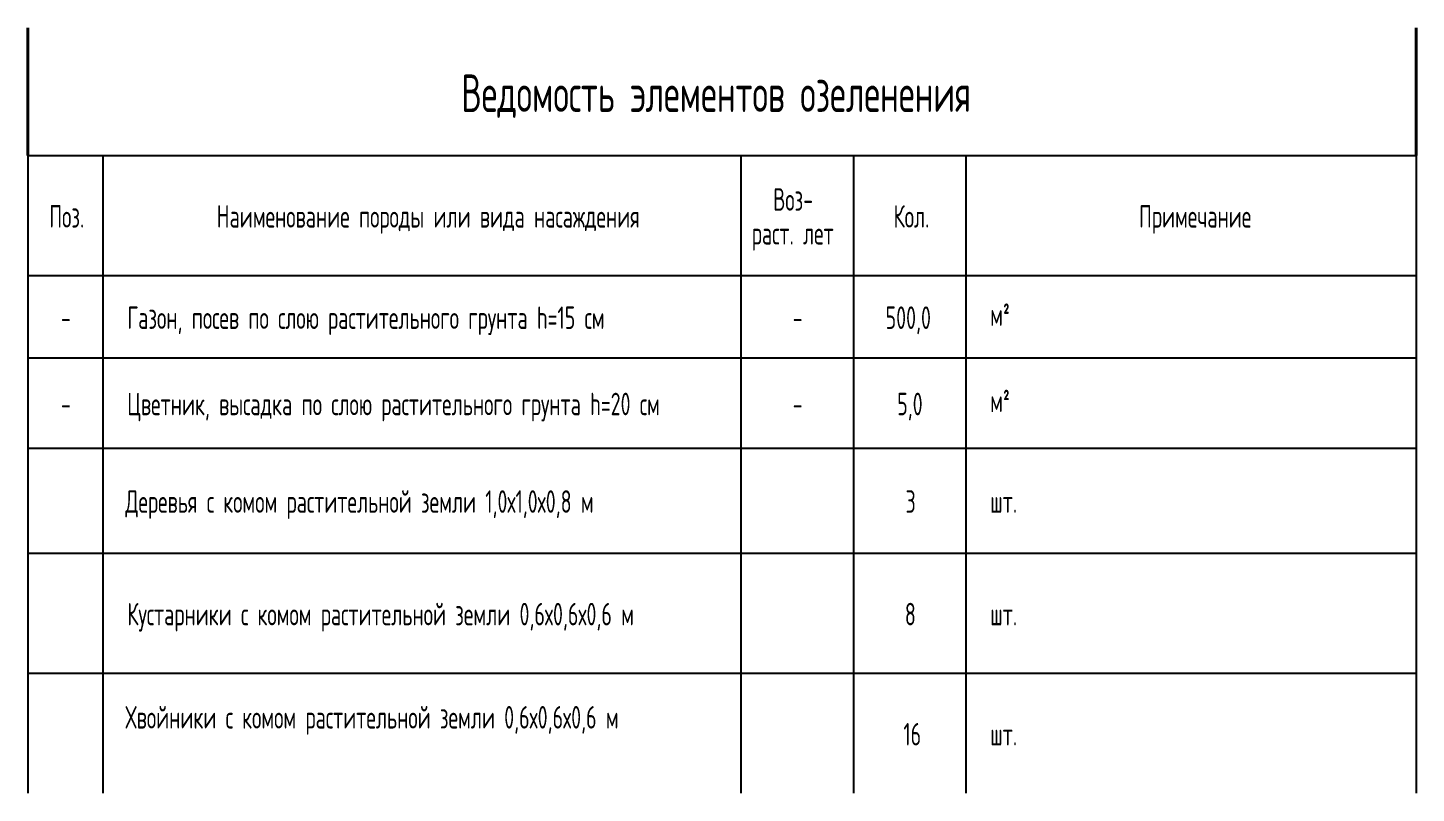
# Model space of a CAD drawing. Header units: millimetres. Extents: x -38151500 to -28914887, y -20564105 to -20349562.
# Drawn here: x -30394367 to -30301867, y -20400562 to -20349562 of the extents above; entities that cross this region are included whole.
import ezdxf

# ---------------------------------------------------------------- set-up
doc = ezdxf.new("R2010")
doc.units = ezdxf.units.MM
doc.header["$MEASUREMENT"] = 0
doc.layers.add('Новый_ГТ5-Таблицы_Ном._пера__13', color=255, linetype='Continuous', lineweight=40)
doc.layers.add('Новый_ГТ5-Таблицы_Ном._пера__7', color=7, linetype='Continuous', lineweight=25)
doc.styles.add('РЎР“Р•РќР•Р\xa0РР\xa0_РЎРўРР›Р¬_6', font='', dxfattribs={"width": 0.8})
doc.styles.get('РЎР“Р•РќР•Р\xa0РР\xa0_РЎРўРР›Р¬_6').set_extended_font_data('GOST_type_A')

msp = doc.modelspace()

# ---------------------------------------------------------------- linework, layer by layer
at = {"layer": 'Новый_ГТ5-Таблицы_Ном._пера__13', "color": 255, "linetype": 'Continuous', "lineweight": 40}
for p, q in [((-30394366.69, -20349561.78), (-30394366.69, -20358061.78)), ((-30301866.69, -20349561.78), (-30301866.69, -20358061.78))]:
    msp.add_line(p, q, dxfattribs=at)
at = {"layer": 'Новый_ГТ5-Таблицы_Ном._пера__7', "color": 7, "linetype": 'Continuous', "lineweight": 25}
for p, q in [((-30394366.69, -20358061.78), (-30394366.69, -20366061.78)), ((-30394366.69, -20358061.78), (-30301866.69, -20358061.78)), ((-30389366.69, -20358061.78), (-30389366.69, -20400561.78)), ((-30346866.69, -20358061.78), (-30346866.69, -20400561.78)), ((-30339366.69, -20358061.78), (-30339366.69, -20400561.78)), ((-30331866.69, -20358061.78), (-30331866.69, -20400561.78)), ((-30301866.69, -20358061.78), (-30301866.69, -20366061.78)), ((-30394366.69, -20366061.78), (-30394366.69, -20400561.78)), ((-30394366.69, -20366061.78), (-30301866.69, -20366061.78)), ((-30301866.69, -20366061.78), (-30301866.69, -20400561.78)), ((-30394366.69, -20371561.78), (-30301866.69, -20371561.78)), ((-30394366.69, -20377561.78), (-30301866.69, -20377561.78)), ((-30394366.69, -20384561.78), (-30301866.69, -20384561.78)), ((-30394366.69, -20392561.78), (-30301866.69, -20392561.78))]:
    msp.add_line(p, q, dxfattribs=at)

# ---------------------------------------------------------------- texts
at = {"layer": 'Новый_ГТ5-Таблицы_Ном._пера__7', "color": 7, "linetype": 'Continuous', "lineweight": 25, "attachment_point": 1, "style": 'РЎР“Р•РќР•Р\xa0РР\xa0_РЎРўРР›Р¬_6'}
for s, insert, char_height in [('\\A1;{\\pql;\\fGOST_type_A|b0|i0|c0|p0;\\W0.800000;Ведомость элементов озеленения}', (-30365484.12, -20352672.17), 2500), ('\\A1;{\\pql;\\fGOST_type_A|b0|i0|c0|p0;\\W0.800000;Воз-}', (-30344708.58, -20360253.02), 1500), ('\\A1;{\\pql;\\fGOST_type_A|b0|i0|c0|p0;\\W0.800000;Поз.}', (-30392935.89, -20361378.02), 1500), ('\\A1;{\\pql;\\fGOST_type_A|b0|i0|c0|p0;\\W0.800000;Наименование породы или вида насаждения}', (-30381782.29, -20361378.02), 1500), ('\\A1;{\\pql;\\fGOST_type_A|b0|i0|c0|p0;\\W0.800000;Кол.}', (-30336684.69, -20361378.02), 1500), ('\\A1;{\\pql;\\fGOST_type_A|b0|i0|c0|p0;\\W0.800000;Примечание}', (-30320335.89, -20361378.02), 1500), ('\\A1;{\\pql;\\fGOST_type_A|b0|i0|c0|p0;\\W0.800000;раст. лет}', (-30346134.86, -20362503.02), 1500), ('\\A1;{\\pql;\\fGOST_type_A|b0|i0|c0|p0;\\W0.800000;Газон, посев по слою растительного грунта h=15 см}', (-30387733.49, -20368128.02), 1500), ('\\A1;{\\pql;\\fGOST_type_A|b0|i0|c0|p0;\\W0.800000;500,0}', (-30337218.52, -20368128.02), 1500), ('\\A1;{\\pql;\\fGOST_type_A|b0|i0|c0|p0;\\W0.800000;м²}', (-30330251.49, -20367923.47), 1500), ('\\A1;{\\pql;\\fGOST_type_A|b0|i0|c0|p0;\\W0.800000;-}', (-30392156.75, -20368128.02), 1500), ('\\A1;{\\pql;\\fGOST_type_A|b0|i0|c0|p0;\\W0.800000;-}', (-30343406.75, -20368128.02), 1500), ('\\A1;{\\pql;\\fGOST_type_A|b0|i0|c0|p0;\\W0.800000;Цветник, высадка по слою растительного грунта h=20 см}', (-30387737.09, -20373878.02), 1500), ('\\A1;{\\pql;\\fGOST_type_A|b0|i0|c0|p0;\\W0.800000;5,0}', (-30336447.09, -20373878.02), 1500), ('\\A1;{\\pql;\\fGOST_type_A|b0|i0|c0|p0;\\W0.800000;м²}', (-30330251.49, -20373673.47), 1500), ('\\A1;{\\pql;\\fGOST_type_A|b0|i0|c0|p0;\\W0.800000;-}', (-30392156.75, -20373878.02), 1500), ('\\A1;{\\pql;\\fGOST_type_A|b0|i0|c0|p0;\\W0.800000;-}', (-30343406.75, -20373878.02), 1500), ('\\A1;{\\pql;\\fGOST_type_A|b0|i0|c0|p0;\\W0.800000;Деревья с комом растительной земли 1,0х1,0х0,8 м}', (-30387866.69, -20380378.02), 1500), ('\\A1;{\\pql;\\fGOST_type_A|b0|i0|c0|p0;\\W0.800000;3}', (-30335888.75, -20380378.02), 1500), ('\\A1;{\\pql;\\fGOST_type_A|b0|i0|c0|p0;\\W0.800000;шт.}', (-30330251.49, -20380378.02), 1500), ('\\A1;{\\pql;\\fGOST_type_A|b0|i0|c0|p0;\\W0.800000;Кустарники с комом растительной земли 0,6х0,6х0,6 м}', (-30387734.69, -20387878.02), 1500), ('\\A1;{\\pql;\\fGOST_type_A|b0|i0|c0|p0;\\W0.800000;8}', (-30335934.01, -20387878.02), 1500), ('\\A1;{\\pql;\\fGOST_type_A|b0|i0|c0|p0;\\W0.800000;шт.}', (-30330251.49, -20387878.02), 1500), ('\\A1;{\\pql;\\fGOST_type_A|b0|i0|c0|p0;\\W0.800000;Хвойники с комом растительной земли 0,6х0,6х0,6 м}', (-30387859.49, -20394753.02), 1500), ('\\A1;{\\pql;\\fGOST_type_A|b0|i0|c0|p0;\\W0.800000;16}', (-30336034.29, -20395878.02), 1500), ('\\A1;{\\pql;\\fGOST_type_A|b0|i0|c0|p0;\\W0.800000;шт.}', (-30330251.49, -20395878.02), 1500)]:
    msp.add_mtext(s, dxfattribs=dict(at, insert=insert, char_height=char_height))

doc.saveas('drawing.dxf')
